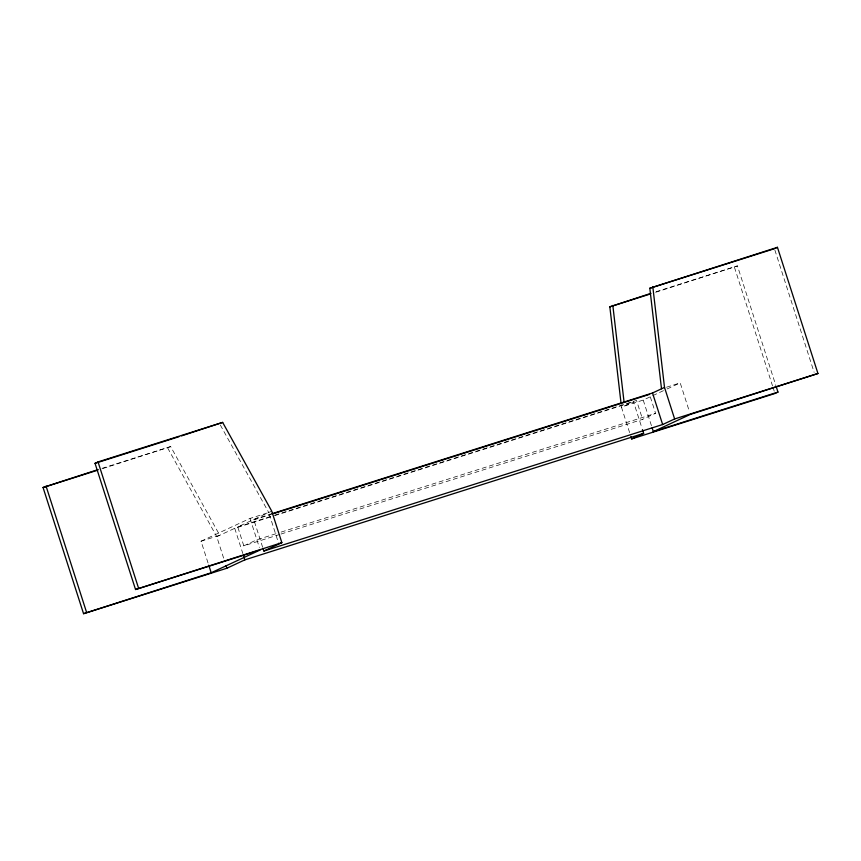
<?xml version="1.0" encoding="UTF-8"?>
<svg xmlns="http://www.w3.org/2000/svg" width="861" height="861" viewBox="0 0 861 861"><rect width="100%" height="100%" fill="white"/><g stroke="black" fill="none" stroke-linecap="round" stroke-linejoin="round"><path stroke-width="0.65" stroke-dasharray="4.3 3.23" d="M102.814 468.545L170.672 446.579L219.749 535.284L201.054 541.214L208.34 563.923M655.608 292.31L737.447 265.909L775.912 385.717M201.054 541.214L250.034 518.44L268.729 512.51L278.447 542.796M223.634 558.132L216.746 536.683L234.741 528.31L273.206 516.116M279.717 534.455L243.814 545.842L237.744 526.921L250.734 520.873L271.247 514.372M262.648 547.241L253.737 519.484L271.732 511.122M243.814 545.842L256.815 539.804L276.047 533.702M629.628 432.631L621.524 407.393L633.524 401.818L642.026 428.315M624.526 406.005L643.221 400.074L665.887 389.538M667.081 388.978L680.201 382.876L689.521 411.902M280.998 534.046L642.597 419.35L655.587 413.312L649.915 395.64M656.071 291.718L737.447 265.909M101.996 468.362L170.672 446.579M666.5 387.224L680.201 382.876M253.737 519.484L271.689 513.791M237.744 526.921L273.647 515.535M274.928 515.126L636.516 400.43L642.597 419.35M274.487 515.707L633.524 401.818M281.17 532.076L655.587 413.312M220.298 424.968L268.729 512.51M167.669 447.968L216.746 536.683M774.846 249.981L814.129 372.339M734.455 267.297L772.511 385.836M772.92 387.106L774.556 392.207M643.221 400.074L651.723 426.572M250.034 518.44L259.355 547.467M234.741 528.31L242.845 553.548M621.212 404.745L621.524 407.393"/><path stroke-width="1.29" d="M642.435 429.574L643.651 433.363L244.868 559.854L226.874 568.228L83.56 613.689L43.05 487.498L98.186 469.568M83.56 613.689L211.182 572.759L260.162 549.985L135.543 589.516L95.033 463.336L98.036 461.937L222.655 422.407L271.732 511.122L281.859 542.667L263.864 551.029L263.057 548.5M222.655 422.407L181.499 435.903M621.061 403.422L609.836 306.828L650.981 293.332M661.506 388.806L649.818 288.241L777.44 247.311L817.95 373.502L690.328 414.421L653.348 431.619L652.132 427.831M775.438 248.248L777.44 247.311M135.543 589.516L281.859 542.667M271.689 513.791L652.509 392.993L664.509 387.407L652.821 286.842M630.844 436.419L631.651 438.938L643.651 433.363M263.864 551.029L662.647 424.538L674.637 418.963L817.95 373.502M776.321 386.987L777.967 392.089L774.965 393.488L631.651 438.938M95.033 463.336L178.959 436.71M649.818 288.241L774.437 248.711M609.836 306.828L649.248 294.322M43.05 487.498L97.734 470.16M273.82 513.554L649.517 394.381M653.348 431.619L777.967 392.089M664.509 387.407L674.637 418.963M652.509 392.993L662.647 424.538M243.652 556.077L244.868 559.854M226.066 565.699L226.874 568.228M208.749 565.193L211.182 572.759M98.036 461.937L138.546 588.128M46.053 486.11L86.563 612.289M612.828 305.44L624.064 402.033"/></g></svg>
